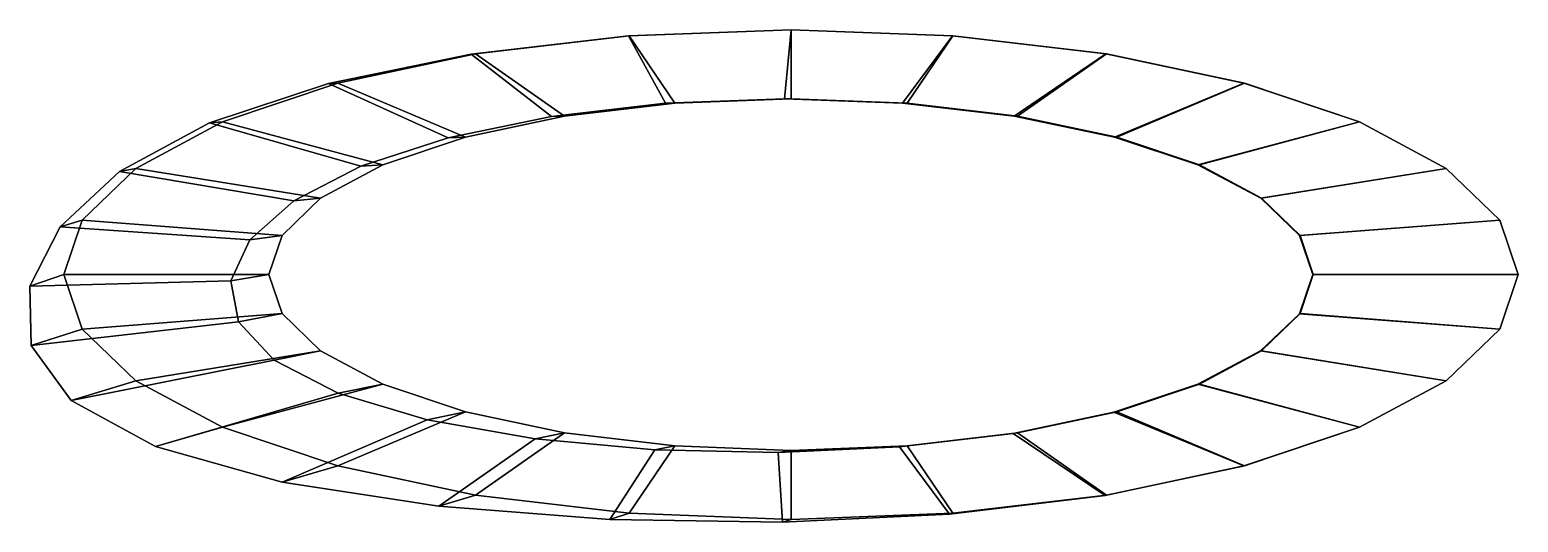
# Model space of a CAD drawing. Extents: x -4.42 to 4.36, y -1.33 to 1.57.
import ezdxf

# ---------------------------------------------------------------- set-up
doc = ezdxf.new("R2010")
doc.units = 0
doc.layers.add('TUBE', color=7, linetype='CONTINUOUS')
doc.layers.add('TUBE.1', color=7, linetype='CONTINUOUS')

msp = doc.modelspace()

# ---------------------------------------------------------------- meshes
at = {"layer": 'TUBE'}
mesh = msp.add_polyface(dxfattribs=at)
corners = [(3.1537, 0.1285, 0.3822), (4.3629, 0.1285, 0.3822), (4.3629, 0.1285, 0.3822), (4.3629, 0.1285, 1.2177), (4.3629, 0.1285, 1.2177), (3.1505, 0.1285, 1.0609), (3.1505, 0.1285, 1.0609), (3.1537, 0.1285, 0.3822), (3.0765, 0.3594, 0.3822), (4.2553, 0.4501, 0.3822), (4.2553, 0.4501, 0.3822), (4.2553, 0.4501, 1.2037), (4.2553, 0.4501, 1.2037), (3.0728, 0.3594, 1.0613), (3.0728, 0.3594, 1.0613), (3.0765, 0.3594, 0.3822), (2.8486, 0.5788, 0.3822), (3.938, 0.7555, 0.3822), (3.938, 0.7555, 0.3822), (3.9379, 0.7555, 1.1721), (3.9379, 0.7555, 1.1721), (2.8433, 0.5788, 1.0493), (2.8433, 0.5788, 1.0493), (2.8486, 0.5788, 0.3822), (2.4815, 0.7756, 0.3822), (3.4269, 1.0295, 0.3822), (3.4269, 1.0295, 0.3822), (3.426, 1.0295, 1.1393), (3.426, 1.0295, 1.1393), (2.473, 0.7755, 1.0273), (2.473, 0.7755, 1.0273), (2.4815, 0.7756, 0.3822), (1.9937, 0.9399, 0.3822), (2.7476, 1.2583, 0.3822), (2.7476, 1.2583, 0.3822), (2.7449, 1.2583, 1.1054), (2.7449, 1.2583, 1.1054), (1.9801, 0.9398, 0.9959), (1.9801, 0.9398, 0.9959), (1.9937, 0.9399, 0.3822), (1.4095, 1.0635, 0.3822), (1.9342, 1.4305, 0.3822), (1.9342, 1.4305, 0.3822), (1.9303, 1.4305, 1.0654), (1.9303, 1.4305, 1.0654), (1.3893, 1.0634, 0.9563), (1.3893, 1.0634, 0.9563), (1.4095, 1.0635, 0.3822), (0.7583, 1.1403, 0.3822), (1.0274, 1.5374, 0.3822), (1.0274, 1.5374, 0.3822), (1.0251, 1.5374, 1.0331), (1.0251, 1.5374, 1.0331), (0.7298, 1.1401, 0.9126), (0.7298, 1.1401, 0.9126), (0.7583, 1.1403, 0.3822), (0.0728, 1.1663, 0.3822), (0.0728, 1.5736, 0.3822), (0.0728, 1.5736, 0.3822), (0.0728, 1.5736, 1.024), (0.0728, 1.5736, 1.024), (0.0331, 1.1659, 0.8684), (0.0331, 1.1659, 0.8684), (0.0728, 1.1663, 0.3822), (-0.6128, 1.1403, 0.3822), (-0.8819, 1.5374, 0.3822), (-0.8819, 1.5374, 0.3822), (-0.8875, 1.5374, 1.0213), (-0.8875, 1.5374, 1.0213), (-0.6682, 1.1396, 0.8233), (-0.6682, 1.1396, 0.8233), (-0.6128, 1.1403, 0.3822), (-1.264, 1.0635, 0.3822), (-1.7886, 1.4305, 0.3822), (-1.7886, 1.4305, 0.3822), (-1.8142, 1.4303, 0.9953), (-1.8142, 1.4303, 0.9953), (-1.3407, 1.0619, 0.7779), (-1.3407, 1.0619, 0.7779), (-1.264, 1.0635, 0.3822), (-1.8482, 0.9399, 0.3822), (-2.6021, 1.2583, 0.3822), (-2.6021, 1.2583, 0.3822), (-2.6562, 1.2569, 0.9722), (-2.6562, 1.2569, 0.9722), (-1.9504, 0.9362, 0.7439), (-1.9504, 0.9362, 0.7439), (-1.8482, 0.9399, 0.3822), (-2.336, 0.7756, 0.3822), (-3.2814, 1.0295, 0.3822), (-3.2814, 1.0295, 0.3822), (-3.3596, 1.0233, 1.0435), (-3.3596, 1.0233, 1.0435), (-2.4654, 0.7677, 0.741), (-2.4654, 0.7677, 0.741), (-2.336, 0.7756, 0.3822), (-2.703, 0.5788, 0.3822), (-3.7925, 0.7555, 0.3822), (-3.7925, 0.7555, 0.3822), (-3.8894, 0.7375, 1.2632), (-3.8894, 0.7375, 1.2632), (-2.8607, 0.5638, 0.7773), (-2.8607, 0.5638, 0.7773), (-2.703, 0.5788, 0.3822), (-2.9309, 0.3594, 0.3822), (-4.1098, 0.4501, 0.3822), (-4.1098, 0.4501, 0.3822), (-4.2405, 0.4105, 1.5457), (-4.2405, 0.4105, 1.5457), (-3.1199, 0.334, 0.8327), (-3.1199, 0.334, 0.8327), (-2.9309, 0.3594, 0.3822), (-3.0081, 0.1285, 0.3822), (-4.2173, 0.1285, 0.3822), (-4.2173, 0.1285, 0.3822), (-4.4192, 0.0596, 1.7129), (-4.4192, 0.0596, 1.7129), (-3.2322, 0.091, 0.869), (-3.2322, 0.091, 0.869), (-3.0081, 0.1285, 0.3822), (-2.9309, -0.1024, 0.3822), (-4.1098, -0.1931, 0.3822), (-4.1098, -0.1931, 0.3822), (-4.4113, -0.291, 1.6601), (-4.4113, -0.291, 1.6601), (-3.1873, -0.1508, 0.8601), (-3.1873, -0.1508, 0.8601), (-2.9309, -0.1024, 0.3822), (-2.703, -0.3218, 0.3822), (-3.7925, -0.4985, 0.3822), (-3.7925, -0.4985, 0.3822), (-4.1753, -0.6141, 1.4485), (-4.1753, -0.6141, 1.4485), (-2.9764, -0.3763, 0.8099), (-2.9764, -0.3763, 0.8099), (-2.703, -0.3218, 0.3822), (-2.336, -0.5185, 0.3822), (-3.2814, -0.7725, 0.3822), (-3.2814, -0.7725, 0.3822), (-3.6768, -0.8869, 1.2161), (-3.6768, -0.8869, 1.2161), (-2.5997, -0.5722, 0.7414), (-2.5997, -0.5722, 0.7414), (-2.336, -0.5185, 0.3822), (-1.8482, -0.6829, 0.3822), (-2.6021, -1.0013, 0.3822), (-2.6021, -1.0013, 0.3822), (-2.9303, -1.0963, 1.0313), (-2.9303, -1.0963, 1.0313), (-2.0749, -0.729, 0.674), (-2.0749, -0.729, 0.674), (-1.8482, -0.6829, 0.3822), (-1.264, -0.8065, 0.3822), (-1.7886, -1.1735, 0.3822), (-1.7886, -1.1735, 0.3822), (-2.0064, -1.2393, 0.8705), (-2.0064, -1.2393, 0.8705), (-1.4373, -0.8411, 0.6173), (-1.4373, -0.8411, 0.6173), (-1.264, -0.8065, 0.3822), (-0.6128, -0.8833, 0.3822), (-0.8819, -1.2804, 0.3822), (-0.8819, -1.2804, 0.3822), (-0.9974, -1.3179, 0.7186), (-0.9974, -1.3179, 0.7186), (-0.7321, -0.9058, 0.582), (-0.7321, -0.9058, 0.582), (-0.6128, -0.8833, 0.3822), (0.0728, -0.9093, 0.3822), (0.0728, -1.3166, 0.3822), (0.0728, -1.3166, 0.3822), (0.0223, -1.3338, 0.6304), (0.0223, -1.3338, 0.6304), (-0.0031, -0.922, 0.5858), (-0.0031, -0.922, 0.5858), (0.0728, -0.9093, 0.3822), (0.7583, -0.8833, 0.3822), (1.0274, -1.2804, 0.3822), (1.0274, -1.2804, 0.3822), (1.0072, -1.2865, 0.6687), (1.0072, -1.2865, 0.6687), (0.7122, -0.8895, 0.6402), (0.7122, -0.8895, 0.6402), (0.7583, -0.8833, 0.3822), (1.4095, -0.8065, 0.3822), (1.9342, -1.1735, 0.3822), (1.9342, -1.1735, 0.3822), (1.9256, -1.1751, 0.8148), (1.9256, -1.1751, 0.8148), (1.382, -0.8091, 0.7357), (1.382, -0.8091, 0.7357), (1.4095, -0.8065, 0.3822), (1.9937, -0.6829, 0.3822), (2.7476, -1.0013, 0.3822), (2.7476, -1.0013, 0.3822), (2.7441, -1.0016, 0.981), (2.7441, -1.0016, 0.981), (1.9775, -0.6838, 0.8443), (1.9775, -0.6838, 0.8443), (1.9937, -0.6829, 0.3822), (2.4815, -0.5185, 0.3822), (3.4269, -0.7725, 0.3822), (3.4269, -0.7725, 0.3822), (3.4259, -0.7725, 1.0991), (3.4259, -0.7725, 1.0991), (2.4722, -0.5189, 0.9381), (2.4722, -0.5189, 0.9381), (2.4815, -0.5185, 0.3822), (2.8486, -0.3218, 0.3822), (3.938, -0.4985, 0.3822), (3.938, -0.4985, 0.3822), (3.9379, -0.4985, 1.1655), (3.9379, -0.4985, 1.1655), (2.843, -0.3219, 1.0045), (2.843, -0.3219, 1.0045), (2.8486, -0.3218, 0.3822), (3.0765, -0.1024, 0.3822), (4.2553, -0.1931, 0.3822), (4.2553, -0.1931, 0.3822), (4.2553, -0.1931, 1.2034), (4.2553, -0.1931, 1.2034), (3.0727, -0.1025, 1.0436), (3.0727, -0.1025, 1.0436), (3.0765, -0.1024, 0.3822)]
mesh.append_faces([[corners[k] for k in face] for face in [(0, 1, 9, 8), (2, 3, 11, 10), (4, 5, 13, 12), (6, 7, 15, 14), (8, 9, 17, 16), (10, 11, 19, 18), (12, 13, 21, 20), (14, 15, 23, 22), (16, 17, 25, 24), (18, 19, 27, 26), (20, 21, 29, 28), (22, 23, 31, 30), (24, 25, 33, 32), (26, 27, 35, 34), (28, 29, 37, 36), (30, 31, 39, 38), (32, 33, 41, 40), (34, 35, 43, 42), (36, 37, 45, 44), (38, 39, 47, 46), (40, 41, 49, 48), (42, 43, 51, 50), (44, 45, 53, 52), (46, 47, 55, 54), (48, 49, 57, 56), (50, 51, 59, 58), (52, 53, 61, 60), (54, 55, 63, 62), (56, 57, 65, 64), (58, 59, 67, 66), (60, 61, 69, 68), (62, 63, 71, 70), (64, 65, 73, 72), (66, 67, 75, 74), (68, 69, 77, 76), (70, 71, 79, 78), (72, 73, 81, 80), (74, 75, 83, 82), (76, 77, 85, 84), (78, 79, 87, 86), (80, 81, 89, 88), (82, 83, 91, 90), (84, 85, 93, 92), (86, 87, 95, 94), (88, 89, 97, 96), (90, 91, 99, 98), (92, 93, 101, 100), (94, 95, 103, 102), (96, 97, 105, 104), (98, 99, 107, 106), (100, 101, 109, 108), (102, 103, 111, 110), (104, 105, 113, 112), (106, 107, 115, 114), (108, 109, 117, 116), (110, 111, 119, 118), (112, 113, 121, 120), (114, 115, 123, 122), (116, 117, 125, 124), (118, 119, 127, 126), (120, 121, 129, 128), (122, 123, 131, 130), (124, 125, 133, 132), (126, 127, 135, 134), (128, 129, 137, 136), (130, 131, 139, 138), (132, 133, 141, 140), (134, 135, 143, 142), (136, 137, 145, 144), (138, 139, 147, 146), (140, 141, 149, 148), (142, 143, 151, 150), (144, 145, 153, 152), (146, 147, 155, 154), (148, 149, 157, 156), (150, 151, 159, 158), (152, 153, 161, 160), (154, 155, 163, 162), (156, 157, 165, 164), (158, 159, 167, 166), (160, 161, 169, 168), (162, 163, 171, 170), (164, 165, 173, 172), (166, 167, 175, 174), (168, 169, 177, 176), (170, 171, 179, 178), (172, 173, 181, 180), (174, 175, 183, 182), (176, 177, 185, 184), (178, 179, 187, 186), (180, 181, 189, 188), (182, 183, 191, 190), (184, 185, 193, 192), (186, 187, 195, 194), (188, 189, 197, 196), (190, 191, 199, 198), (192, 193, 201, 200), (194, 195, 203, 202), (196, 197, 205, 204), (198, 199, 207, 206), (200, 201, 209, 208), (202, 203, 211, 210), (204, 205, 213, 212), (206, 207, 215, 214), (208, 209, 217, 216), (210, 211, 219, 218), (212, 213, 221, 220), (214, 215, 223, 222), (216, 217, 1, 0), (218, 219, 3, 2), (220, 221, 5, 4), (222, 223, 7, 6)]])
at = {"layer": 'TUBE.1'}
mesh = msp.add_polyface(dxfattribs=at)
corners = [(3.1537, 0.1285, 0.3822), (4.3629, 0.1285, 0.3822), (4.3629, 0.1285, 0.3822), (4.3629, 0.1285, 1.2177), (4.3629, 0.1285, 1.2177), (3.1505, 0.1285, 1.0609), (3.1505, 0.1285, 1.0609), (3.1537, 0.1285, 0.3822), (3.0765, 0.3594, 0.3822), (4.2553, 0.4501, 0.3822), (4.2553, 0.4501, 0.3822), (4.2553, 0.4501, 1.2037), (4.2553, 0.4501, 1.2037), (3.0728, 0.3594, 1.0613), (3.0728, 0.3594, 1.0613), (3.0765, 0.3594, 0.3822), (2.8486, 0.5788, 0.3822), (3.938, 0.7555, 0.3822), (3.938, 0.7555, 0.3822), (3.9379, 0.7555, 1.1721), (3.9379, 0.7555, 1.1721), (2.8433, 0.5788, 1.0493), (2.8433, 0.5788, 1.0493), (2.8486, 0.5788, 0.3822), (2.4815, 0.7756, 0.3822), (3.4269, 1.0295, 0.3822), (3.4269, 1.0295, 0.3822), (3.426, 1.0295, 1.1393), (3.426, 1.0295, 1.1393), (2.473, 0.7755, 1.0273), (2.473, 0.7755, 1.0273), (2.4815, 0.7756, 0.3822), (1.9937, 0.9399, 0.3822), (2.7476, 1.2583, 0.3822), (2.7476, 1.2583, 0.3822), (2.7449, 1.2583, 1.1054), (2.7449, 1.2583, 1.1054), (1.9801, 0.9398, 0.9959), (1.9801, 0.9398, 0.9959), (1.9937, 0.9399, 0.3822), (1.4095, 1.0635, 0.3822), (1.9342, 1.4305, 0.3822), (1.9342, 1.4305, 0.3822), (1.9303, 1.4305, 1.0654), (1.9303, 1.4305, 1.0654), (1.3893, 1.0634, 0.9563), (1.3893, 1.0634, 0.9563), (1.4095, 1.0635, 0.3822), (0.7583, 1.1403, 0.3822), (1.0274, 1.5374, 0.3822), (1.0274, 1.5374, 0.3822), (1.0251, 1.5374, 1.0331), (1.0251, 1.5374, 1.0331), (0.7298, 1.1401, 0.9126), (0.7298, 1.1401, 0.9126), (0.7583, 1.1403, 0.3822), (0.0728, 1.1663, 0.3822), (0.0728, 1.5736, 0.3822), (0.0728, 1.5736, 0.3822), (0.0728, 1.5736, 1.024), (0.0728, 1.5736, 1.024), (0.0331, 1.1659, 0.8684), (0.0331, 1.1659, 0.8684), (0.0728, 1.1663, 0.3822), (-0.6128, 1.1403, 0.3822), (-0.8819, 1.5374, 0.3822), (-0.8819, 1.5374, 0.3822), (-0.8875, 1.5374, 1.0213), (-0.8875, 1.5374, 1.0213), (-0.6682, 1.1396, 0.8233), (-0.6682, 1.1396, 0.8233), (-0.6128, 1.1403, 0.3822), (-1.264, 1.0635, 0.3822), (-1.7886, 1.4305, 0.3822), (-1.7886, 1.4305, 0.3822), (-1.8142, 1.4303, 0.9953), (-1.8142, 1.4303, 0.9953), (-1.3407, 1.0619, 0.7779), (-1.3407, 1.0619, 0.7779), (-1.264, 1.0635, 0.3822), (-1.8482, 0.9399, 0.3822), (-2.6021, 1.2583, 0.3822), (-2.6021, 1.2583, 0.3822), (-2.6562, 1.2569, 0.9722), (-2.6562, 1.2569, 0.9722), (-1.9504, 0.9362, 0.7439), (-1.9504, 0.9362, 0.7439), (-1.8482, 0.9399, 0.3822), (-2.336, 0.7756, 0.3822), (-3.2814, 1.0295, 0.3822), (-3.2814, 1.0295, 0.3822), (-3.3596, 1.0233, 1.0435), (-3.3596, 1.0233, 1.0435), (-2.4654, 0.7677, 0.741), (-2.4654, 0.7677, 0.741), (-2.336, 0.7756, 0.3822), (-2.703, 0.5788, 0.3822), (-3.7925, 0.7555, 0.3822), (-3.7925, 0.7555, 0.3822), (-3.8894, 0.7375, 1.2632), (-3.8894, 0.7375, 1.2632), (-2.8607, 0.5638, 0.7773), (-2.8607, 0.5638, 0.7773), (-2.703, 0.5788, 0.3822), (-2.9309, 0.3594, 0.3822), (-4.1098, 0.4501, 0.3822), (-4.1098, 0.4501, 0.3822), (-4.2405, 0.4105, 1.5457), (-4.2405, 0.4105, 1.5457), (-3.1199, 0.334, 0.8327), (-3.1199, 0.334, 0.8327), (-2.9309, 0.3594, 0.3822), (-3.0081, 0.1285, 0.3822), (-4.2173, 0.1285, 0.3822), (-4.2173, 0.1285, 0.3822), (-4.4192, 0.0596, 1.7129), (-4.4192, 0.0596, 1.7129), (-3.2322, 0.091, 0.869), (-3.2322, 0.091, 0.869), (-3.0081, 0.1285, 0.3822), (-2.9309, -0.1024, 0.3822), (-4.1098, -0.1931, 0.3822), (-4.1098, -0.1931, 0.3822), (-4.4113, -0.291, 1.6601), (-4.4113, -0.291, 1.6601), (-3.1873, -0.1508, 0.8601), (-3.1873, -0.1508, 0.8601), (-2.9309, -0.1024, 0.3822), (-2.703, -0.3218, 0.3822), (-3.7925, -0.4985, 0.3822), (-3.7925, -0.4985, 0.3822), (-4.1753, -0.6141, 1.4485), (-4.1753, -0.6141, 1.4485), (-2.9764, -0.3763, 0.8099), (-2.9764, -0.3763, 0.8099), (-2.703, -0.3218, 0.3822), (-2.336, -0.5185, 0.3822), (-3.2814, -0.7725, 0.3822), (-3.2814, -0.7725, 0.3822), (-3.6768, -0.8869, 1.2161), (-3.6768, -0.8869, 1.2161), (-2.5997, -0.5722, 0.7414), (-2.5997, -0.5722, 0.7414), (-2.336, -0.5185, 0.3822), (-1.8482, -0.6829, 0.3822), (-2.6021, -1.0013, 0.3822), (-2.6021, -1.0013, 0.3822), (-2.9303, -1.0963, 1.0313), (-2.9303, -1.0963, 1.0313), (-2.0749, -0.729, 0.674), (-2.0749, -0.729, 0.674), (-1.8482, -0.6829, 0.3822), (-1.264, -0.8065, 0.3822), (-1.7886, -1.1735, 0.3822), (-1.7886, -1.1735, 0.3822), (-2.0064, -1.2393, 0.8705), (-2.0064, -1.2393, 0.8705), (-1.4373, -0.8411, 0.6173), (-1.4373, -0.8411, 0.6173), (-1.264, -0.8065, 0.3822), (-0.6128, -0.8833, 0.3822), (-0.8819, -1.2804, 0.3822), (-0.8819, -1.2804, 0.3822), (-0.9974, -1.3179, 0.7186), (-0.9974, -1.3179, 0.7186), (-0.7321, -0.9058, 0.582), (-0.7321, -0.9058, 0.582), (-0.6128, -0.8833, 0.3822), (0.0728, -0.9093, 0.3822), (0.0728, -1.3166, 0.3822), (0.0728, -1.3166, 0.3822), (0.0223, -1.3338, 0.6304), (0.0223, -1.3338, 0.6304), (-0.0031, -0.922, 0.5858), (-0.0031, -0.922, 0.5858), (0.0728, -0.9093, 0.3822), (0.7583, -0.8833, 0.3822), (1.0274, -1.2804, 0.3822), (1.0274, -1.2804, 0.3822), (1.0072, -1.2865, 0.6687), (1.0072, -1.2865, 0.6687), (0.7122, -0.8895, 0.6402), (0.7122, -0.8895, 0.6402), (0.7583, -0.8833, 0.3822), (1.4095, -0.8065, 0.3822), (1.9342, -1.1735, 0.3822), (1.9342, -1.1735, 0.3822), (1.9256, -1.1751, 0.8148), (1.9256, -1.1751, 0.8148), (1.382, -0.8091, 0.7357), (1.382, -0.8091, 0.7357), (1.4095, -0.8065, 0.3822), (1.9937, -0.6829, 0.3822), (2.7476, -1.0013, 0.3822), (2.7476, -1.0013, 0.3822), (2.7441, -1.0016, 0.981), (2.7441, -1.0016, 0.981), (1.9775, -0.6838, 0.8443), (1.9775, -0.6838, 0.8443), (1.9937, -0.6829, 0.3822), (2.4815, -0.5185, 0.3822), (3.4269, -0.7725, 0.3822), (3.4269, -0.7725, 0.3822), (3.4259, -0.7725, 1.0991), (3.4259, -0.7725, 1.0991), (2.4722, -0.5189, 0.9381), (2.4722, -0.5189, 0.9381), (2.4815, -0.5185, 0.3822), (2.8486, -0.3218, 0.3822), (3.938, -0.4985, 0.3822), (3.938, -0.4985, 0.3822), (3.9379, -0.4985, 1.1655), (3.9379, -0.4985, 1.1655), (2.843, -0.3219, 1.0045), (2.843, -0.3219, 1.0045), (2.8486, -0.3218, 0.3822), (3.0765, -0.1024, 0.3822), (4.2553, -0.1931, 0.3822), (4.2553, -0.1931, 0.3822), (4.2553, -0.1931, 1.2034), (4.2553, -0.1931, 1.2034), (3.0727, -0.1025, 1.0436), (3.0727, -0.1025, 1.0436), (3.0765, -0.1024, 0.3822)]
mesh.append_faces([[corners[k] for k in face] for face in [(0, 1, 9, 8), (2, 3, 11, 10), (4, 5, 13, 12), (6, 7, 15, 14), (8, 9, 17, 16), (10, 11, 19, 18), (12, 13, 21, 20), (14, 15, 23, 22), (16, 17, 25, 24), (18, 19, 27, 26), (20, 21, 29, 28), (22, 23, 31, 30), (24, 25, 33, 32), (26, 27, 35, 34), (28, 29, 37, 36), (30, 31, 39, 38), (32, 33, 41, 40), (34, 35, 43, 42), (36, 37, 45, 44), (38, 39, 47, 46), (40, 41, 49, 48), (42, 43, 51, 50), (44, 45, 53, 52), (46, 47, 55, 54), (48, 49, 57, 56), (50, 51, 59, 58), (52, 53, 61, 60), (54, 55, 63, 62), (56, 57, 65, 64), (58, 59, 67, 66), (60, 61, 69, 68), (62, 63, 71, 70), (64, 65, 73, 72), (66, 67, 75, 74), (68, 69, 77, 76), (70, 71, 79, 78), (72, 73, 81, 80), (74, 75, 83, 82), (76, 77, 85, 84), (78, 79, 87, 86), (80, 81, 89, 88), (82, 83, 91, 90), (84, 85, 93, 92), (86, 87, 95, 94), (88, 89, 97, 96), (90, 91, 99, 98), (92, 93, 101, 100), (94, 95, 103, 102), (96, 97, 105, 104), (98, 99, 107, 106), (100, 101, 109, 108), (102, 103, 111, 110), (104, 105, 113, 112), (106, 107, 115, 114), (108, 109, 117, 116), (110, 111, 119, 118), (112, 113, 121, 120), (114, 115, 123, 122), (116, 117, 125, 124), (118, 119, 127, 126), (120, 121, 129, 128), (122, 123, 131, 130), (124, 125, 133, 132), (126, 127, 135, 134), (128, 129, 137, 136), (130, 131, 139, 138), (132, 133, 141, 140), (134, 135, 143, 142), (136, 137, 145, 144), (138, 139, 147, 146), (140, 141, 149, 148), (142, 143, 151, 150), (144, 145, 153, 152), (146, 147, 155, 154), (148, 149, 157, 156), (150, 151, 159, 158), (152, 153, 161, 160), (154, 155, 163, 162), (156, 157, 165, 164), (158, 159, 167, 166), (160, 161, 169, 168), (162, 163, 171, 170), (164, 165, 173, 172), (166, 167, 175, 174), (168, 169, 177, 176), (170, 171, 179, 178), (172, 173, 181, 180), (174, 175, 183, 182), (176, 177, 185, 184), (178, 179, 187, 186), (180, 181, 189, 188), (182, 183, 191, 190), (184, 185, 193, 192), (186, 187, 195, 194), (188, 189, 197, 196), (190, 191, 199, 198), (192, 193, 201, 200), (194, 195, 203, 202), (196, 197, 205, 204), (198, 199, 207, 206), (200, 201, 209, 208), (202, 203, 211, 210), (204, 205, 213, 212), (206, 207, 215, 214), (208, 209, 217, 216), (210, 211, 219, 218), (212, 213, 221, 220), (214, 215, 223, 222), (216, 217, 1, 0), (218, 219, 3, 2), (220, 221, 5, 4), (222, 223, 7, 6)]])

doc.saveas('drawing.dxf')
